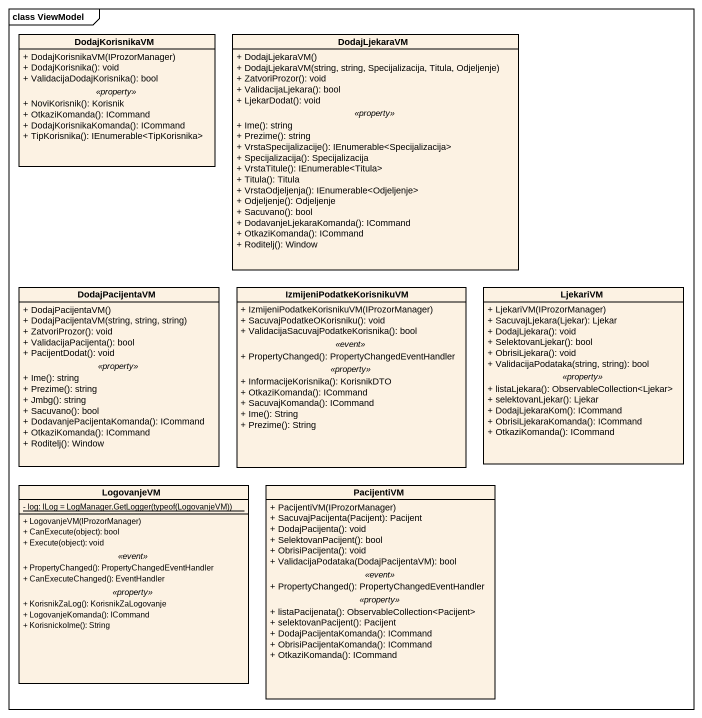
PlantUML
@startuml
mainframe class ViewModel
hide circle
hide empty members
skinparam classAttributeIconSize 0
class DodajKorisnikaVM {
  + DodajKorisnikaVM(IProzorManager)
  + DodajKorisnika(): void
  + ValidacijaDodajKorisnika(): bool
  .. <<property>> ..
  + NoviKorisnik(): Korisnik
  + OtkaziKomanda(): ICommand
  + DodajKorisnikaKomanda(): ICommand
  + TipKorisnika(): IEnumerable<TipKorisnika>
}
class DodajLjekaraVM {
  + DodajLjekaraVM()
  + DodajLjekaraVM(string, string, Specijalizacija, Titula, Odjeljenje)
  + ZatvoriProzor(): void
  + ValidacijaLjekara(): bool
  + LjekarDodat(): void
  .. <<property>> ..
  + Ime(): string
  + Prezime(): string
  + VrstaSpecijalizacije(): IEnumerable<Specijalizacija>
  + Specijalizacija(): Specijalizacija
  + VrstaTitule(): IEnumerable<Titula>
  + Titula(): Titula
  + VrstaOdjeljenja(): IEnumerable<Odjeljenje>
  + Odjeljenje(): Odjeljenje
  + Sacuvano(): bool
  + DodavanjeLjekaraKomanda(): ICommand
  + OtkaziKomanda(): ICommand
  + Roditelj(): Window
}
class DodajPacijentaVM {
  + DodajPacijentaVM()
  + DodajPacijentaVM(string, string, string)
  + ZatvoriProzor(): void
  + ValidacijaPacijenta(): bool
  + PacijentDodat(): void
  .. <<property>> ..
  + Ime(): string
  + Prezime(): string
  + Jmbg(): string
  + Sacuvano(): bool
  + DodavanjePacijentaKomanda(): ICommand
  + OtkaziKomanda(): ICommand
  + Roditelj(): Window
}
class IzmijeniPodatkeKorisnikuVM {
  + IzmijeniPodatkeKorisnikuVM(IProzorManager)
  + SacuvajPodatkeOKorisniku(): void
  + ValidacijaSacuvajPodatkeKorisnika(): bool
  .. <<event>> ..
  + PropertyChanged(): PropertyChangedEventHandler
  .. <<property>> ..
  + InformacijeKorisnika(): KorisnikDTO
  + OtkaziKomanda(): ICommand
  + SacuvajKomanda(): ICommand
  + Ime(): String
  + Prezime(): String
}
class LjekariVM {
  + LjekariVM(IProzorManager)
  + SacuvajLjekara(Ljekar): Ljekar
  + DodajLjekara(): void
  + SelektovanLjekar(): bool
  + ObrisiLjekara(): void
  + ValidacijaPodataka(string, string): bool
  .. <<property>> ..
  + listaLjekara(): ObservableCollection<Ljekar>
  + selektovanLjekar(): Ljekar
  + DodajLjekaraKom(): ICommand
  + ObrisiLjekaraKomanda(): ICommand
  + OtkaziKomanda(): ICommand
}
class LogovanjeVM {
  {static} {field} - log: ILog = LogManager.GetLogger(typeof(LogovanjeVM))
  --
  + LogovanjeVM(IProzorManager)
  + CanExecute(object): bool
  + Execute(object): void
  .. <<event>> ..
  + PropertyChanged(): PropertyChangedEventHandler
  + CanExecuteChanged(): EventHandler
  .. <<property>> ..
  + KorisnikZaLog(): KorisnikZaLogovanje
  + LogovanjeKomanda(): ICommand
  + KorisnickoIme(): String
}
class PacijentiVM {
  + PacijentiVM(IProzorManager)
  + SacuvajPacijenta(Pacijent): Pacijent
  + DodajPacijenta(): void
  + SelektovanPacijent(): bool
  + ObrisiPacijenta(): void
  + ValidacijaPodataka(DodajPacijentaVM): bool
  .. <<event>> ..
  + PropertyChanged(): PropertyChangedEventHandler
  .. <<property>> ..
  + listaPacijenata(): ObservableCollection<Pacijent>
  + selektovanPacijent(): Pacijent
  + DodajPacijentaKomanda(): ICommand
  + ObrisiPacijentaKomanda(): ICommand
  + OtkaziKomanda(): ICommand
}
@enduml
